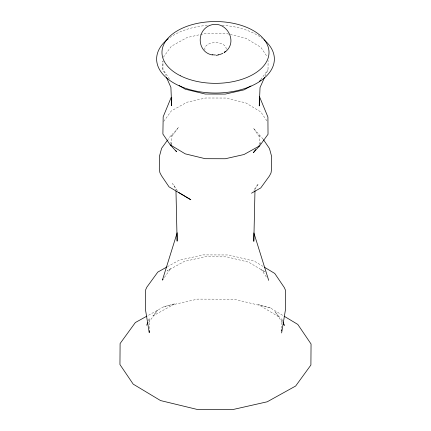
<?xml version="1.0" encoding="UTF-8"?>
<svg xmlns="http://www.w3.org/2000/svg" width="431" height="431" viewBox="0 0 431 431"><rect width="100%" height="100%" fill="white"/><g stroke="black" fill="none" stroke-linecap="round" stroke-linejoin="round"><path stroke-width="0.32" stroke-dasharray="2.15 1.62" d="M149.277 328.664L149.358 318.056L148.253 321.041M171.662 144.433L171.727 135.426L171.549 136.896L178.569 127.226L175.654 130.879L170.229 136.406L167.885 139.639M259.279 144.644L259.343 135.636L259.521 137.106L253.406 128.082L263.093 139.121M265.092 76.212L268.028 69.633L268.087 60.626M281.68 328.32L281.75 318.374L282.855 321.364M260.071 143.755L260.604 142.736L258.708 145.349M255.007 189.231L258.336 183.789L253.013 191.122M163.349 57.275L171.366 46.246L187.016 37.562L205.689 33.343L225.747 33.392L245.767 38.235L260.803 47.27L267.382 56.978M163.737 121.407L171.366 110.896L187.016 102.212L205.689 97.999L225.747 98.047L245.767 102.89L260.803 111.925L267.382 121.628M260.777 79.611L268.028 69.633M164.33 277.467L170.881 268.438L167.039 270.986L184.22 261.45L204.73 256.817L226.749 256.871L248.73 262.188L265.248 272.112L261.299 269.477L267.209 278.2M148.673 322.517L157.698 310.083L152.892 315.977L175.094 303.661L163.764 306.775L147.521 315.788M167.4 266.703L178.892 260.324L202.893 254.904L228.667 254.969L254.392 261.191L263.492 266.66M163.764 306.775L197.684 299.114L234.108 299.206L270.469 308.003L283.56 315.864M270.469 308.003L258.433 304.615L279.767 317.437L274.833 311.43L282.192 322.291M169.464 79.088L162.886 69.38L162.945 61.019L162.891 69.38L165.563 75.371M171.436 144.153L170.326 142.521L171.393 144.563M177.437 190.728L172.599 183.584L175.929 189.042L175.961 190.378M169.852 37.572A58.869 33.99 0 0 1 209.369 25.235M222.121 25.267A58.869 33.99 0 0 1 262.436 38.531M204.973 49.926A10.705 6.179 0 0 1 215.042 42.615A10.705 6.179 0 0 1 226.146 49.403"/><path stroke-width="0.65" d="M149.266 330.652L149.25 332.64L145.344 308.833L145.667 289.783L146.809 287.218L157.784 272.101L166.824 267.021M171.716 97.368L171.657 105.73L170.902 87.358L166.361 77.171M281.658 330.97L281.669 329.645M254.98 190.567L253.821 241.355L253.881 232.907L268.685 280.376M281.642 332.958L285.548 309.167L285.441 290.117L284.298 287.547L274.746 273.448L264.629 267.339M146.707 325.222L147.591 322.835M171.226 97.298L163.171 116.79L162.891 134.036L170.197 144.816L176.597 151.777L175.859 150.688M264.559 77.408L260.028 87.568L259.273 105.94L259.343 96.291L267.91 117.043L268.028 134.289L259.634 145.845L253.396 152.66L255.675 149.525M167.492 140.177L161.625 148.264L159.4 156.426L159.308 168.79L159.896 172.686L161.539 175.794L169.033 186.855L190.82 199.747L178.553 192.377M259.634 81.19L260.399 80.139M163.171 279.062L162.401 280.123L177.179 232.724L177.119 241.171L175.977 191.046M224.093 52.722C240.347 42.114 224.664 16.987 207.812 26.383C195.852 33.429 198.411 52.706 212.467 54.979M251.494 193.212L260.771 187.911L269.375 176.053L271.013 172.955L271.6 169.06L271.692 156.695L269.461 148.523L263.465 139.671M250.939 86.017L243.984 89.874L225.305 94.093L205.248 94.044L185.233 89.195L179.102 85.516M259.634 145.845L243.984 154.53L225.311 158.748L205.253 158.7L185.233 153.851L170.197 144.816M146.939 316.112L135.339 322.55L120.098 343.539L119.947 364.567L133.211 384.15L160.531 400.566L196.892 409.364L233.316 409.45L267.236 401.789L295.661 386.02L310.902 365.025L311.053 343.997L297.789 324.414L284.126 316.209M216.136 55.367L218.366 54.996M283.296 323.923L284.034 325.006M283.075 321.962L284.401 325.55M263.934 39.722A58.869 33.99 0 0 1 253.978 84.762A58.869 33.99 0 0 1 175.358 83.9A58.869 33.99 0 0 1 168.354 38.682M225.187 51.413A10.705 6.179 0 0 1 224.325 52.286M222.913 53.245A10.705 6.179 0 0 1 218.108 54.785M215.452 54.969A10.705 6.179 0 0 1 212.246 54.678M180.357 75.754A53.519 30.897 0 0 0 268.023 58.363A53.519 30.897 0 0 0 198.104 23.226A53.519 30.897 0 0 0 180.357 75.754"/></g></svg>
